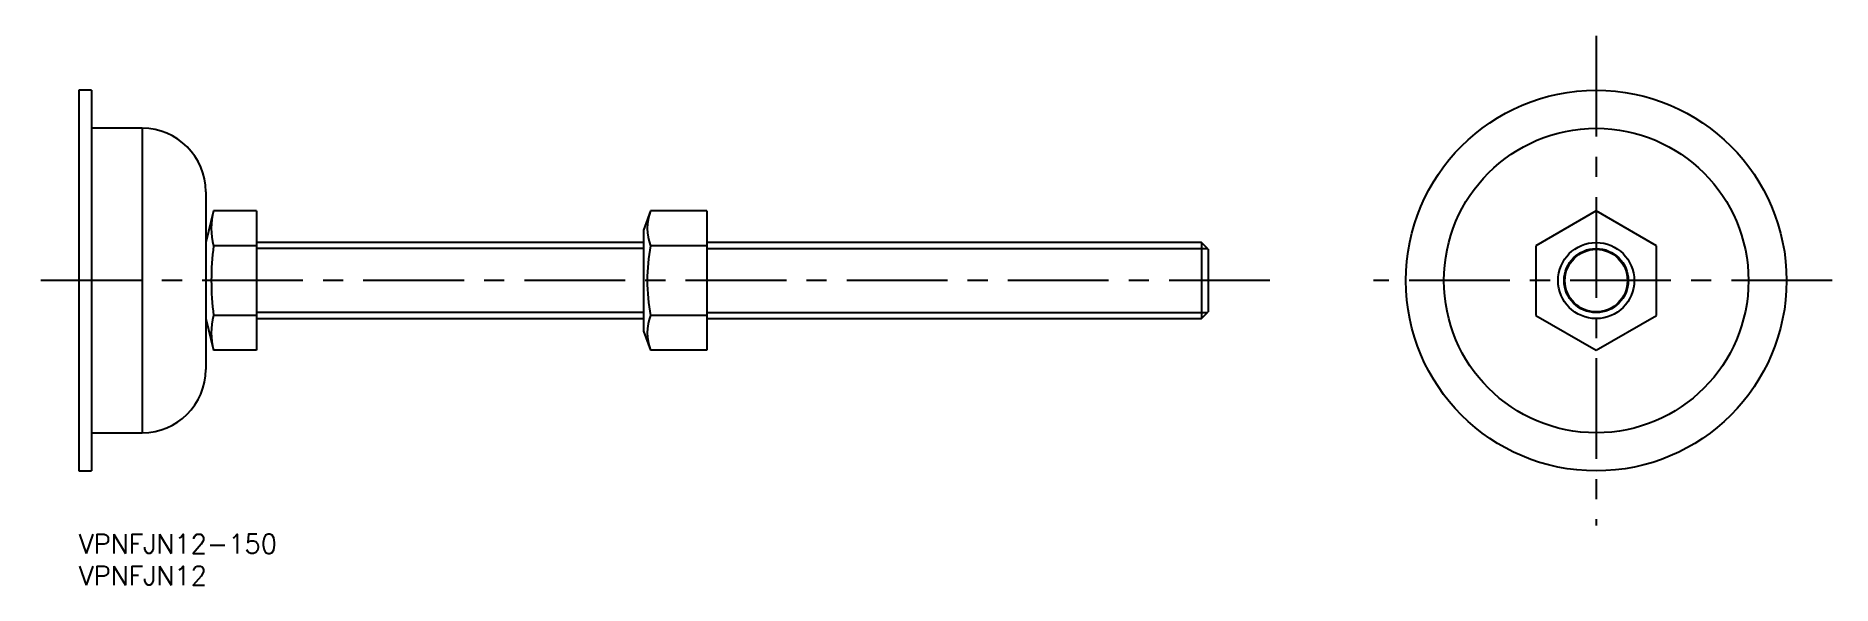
# Model space of a CAD drawing. Extents: x -7 to 276, y -8 to 79.
import ezdxf

# ---------------------------------------------------------------- set-up
doc = ezdxf.new("R2010")
doc.units = 0
doc.header["$LTSCALE"] = 0.5
doc.linetypes.add('CENTER', pattern=[50.8, 31.75, -6.35, 6.35, -6.35])
for name, color, linetype in [('MSM_CENTER', 1, 'CENTER'), ('MSM_CONTINUOUS', 7, 'CONTINUOUS'), ('MSM_NARROW', 5, 'CONTINUOUS'), ('MSM_PART_NUMBER', 7, 'CONTINUOUS')]:
    doc.layers.add(name, color=color, linetype=linetype)
doc.styles.get("Standard").update_dxf_attribs({"font": 'txt.shx', "height": 3, "bigfont": 'bigfont.shx'})

msp = doc.modelspace()

# ---------------------------------------------------------------- linework, layer by layer
at = {"layer": 'MSM_CENTER'}
for p, q in [((239.15, 78.57), (239.15, 1.41)), ((187.71, 40), (-6.76, 40)), ((276.33, 39.99), (204.04, 39.99))]:
    msp.add_line(p, q, dxfattribs=at)
at = {"layer": 'MSM_CONTINUOUS'}
for p, q in [((2, 70), (0, 70)), ((0, 70), (0, 10)), ((2, 70), (2, 10)), ((10, 64), (2, 64)), ((10, 64), (10, 16)), ((20, 54), (20, 26)), ((21.24, 50.97), (20, 46)), ((28, 50.97), (21.24, 50.97)), ((28, 50.97), (28, 45.48)), ((90.12, 50.97), (89, 47.96)), ((99, 50.97), (90.12, 50.97)), ((99, 50.97), (99, 45.48)), ((239.15, 50.97), (229.65, 45.48)), ((248.65, 45.48), (239.15, 50.97)), ((28, 45.48), (21.24, 45.48)), ((89, 46), (28, 46)), ((28, 45.48), (28, 34.52)), ((89, 47.96), (89, 32.04)), ((99, 45.48), (90.12, 45.48)), ((176.93, 46), (99, 46)), ((99, 45.48), (99, 34.52)), ((178, 44.93), (176.93, 46)), ((176.93, 46), (176.93, 34)), ((229.65, 45.48), (229.65, 34.52)), ((248.65, 34.52), (248.65, 45.48)), ((178, 44.93), (178, 35.07)), ((20, 34), (21.24, 29.03)), ((28, 34.52), (21.24, 34.52)), ((28, 34.52), (28, 29.03)), ((28, 34), (89, 34)), ((99, 34.52), (90.12, 34.52)), ((99, 34.52), (99, 29.03)), ((99, 34), (176.93, 34)), ((176.93, 34), (178, 35.07)), ((229.65, 34.52), (239.15, 29.03)), ((239.15, 29.03), (248.65, 34.52)), ((89, 32.04), (90.12, 29.03)), ((28, 29.03), (21.24, 29.03)), ((99, 29.03), (90.12, 29.03)), ((2, 16), (10, 16)), ((0, 10), (2, 10))]:
    msp.add_line(p, q, dxfattribs=at)
for radius in [30, 24, 6, 4.93]:
    msp.add_circle((239.15, 40), radius, dxfattribs=at)
for centre, radius, start, end in [((10, 54), 10, 0, 90), ((31.68, 48.23), 10.8, 165.2853, 194.7147), ((97.02, 48.23), 7.42, 158.3121, 201.6879), ((63.25, 40), 42.37, 172.5622, 187.4378), ((118.37, 40), 28.78, 169.0121, 190.9879), ((31.68, 31.77), 10.8, 165.2853, 194.7147), ((97.02, 31.77), 7.42, 158.3121, 201.6879), ((10, 26), 10, 270, 0)]:
    msp.add_arc(centre, radius, start, end, dxfattribs=at)
at = {"layer": 'MSM_NARROW'}
for p, q in [((89, 45.05), (28, 45.05)), ((99, 45.05), (177.87, 45.05)), ((89, 34.95), (28, 34.95)), ((99, 34.95), (177.87, 34.95))]:
    msp.add_line(p, q, dxfattribs=at)
msp.add_circle((239.15, 40), 5.05, dxfattribs=at)

# ---------------------------------------------------------------- texts
at = {"layer": 'MSM_PART_NUMBER'}
for s, p in [('VPNFJN12-150', (0, -3)), ('VPNFJN12', (0, -8))]:
    msp.add_text(s, height=3, dxfattribs=at).set_placement(p)

doc.saveas('drawing.dxf')
